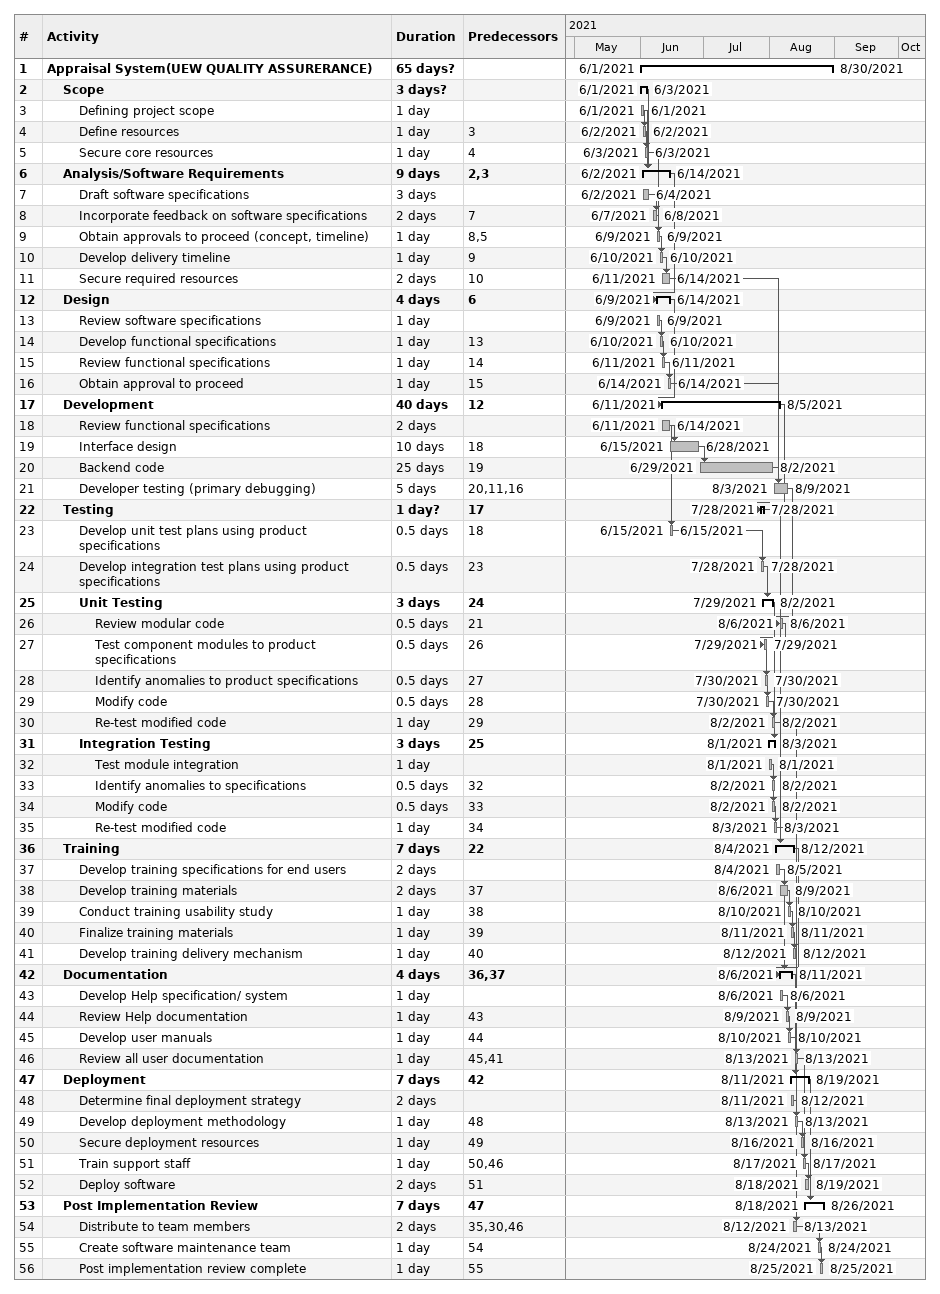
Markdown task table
| ID | Level | Task | Duration | Start | Finish | Predecessors |
|---|---|---|---|---|---|---|
| 1 | 1 | **Appraisal System(UEW QUALITY ASSURERANCE)** | 65d? | 2021-06-01 | 2021-08-30 |  |
| 2 | 2 | **Scope** | 3d? | 2021-06-01 | 2021-06-03 |  |
| 3 | 3 | Defining project scope | 1d | 2021-06-01 | 2021-06-01 |  |
| 4 | 3 | Define resources | 1d | 2021-06-02 | 2021-06-02 | 3 |
| 5 | 3 | Secure core resources | 1d | 2021-06-03 | 2021-06-03 | 4 |
| 6 | 2 | **Analysis/Software Requirements** | 9d | 2021-06-02 | 2021-06-14 | 2, 3 |
| 7 | 3 | Draft software specifications | 3d | 2021-06-02 | 2021-06-04 |  |
| 8 | 3 | Incorporate feedback on software specifications | 2d | 2021-06-07 | 2021-06-08 | 7 |
| 9 | 3 | Obtain approvals to proceed (concept, timeline) | 1d | 2021-06-09 | 2021-06-09 | 8, 5 |
| 10 | 3 | Develop delivery timeline | 1d | 2021-06-10 | 2021-06-10 | 9 |
| 11 | 3 | Secure required resources | 2d | 2021-06-11 | 2021-06-14 | 10 |
| 12 | 2 | **Design** | 4d | 2021-06-09 | 2021-06-14 | 6 |
| 13 | 3 | Review software specifications | 1d | 2021-06-09 | 2021-06-09 |  |
| 14 | 3 | Develop functional specifications | 1d | 2021-06-10 | 2021-06-10 | 13 |
| 15 | 3 | Review functional specifications | 1d | 2021-06-11 | 2021-06-11 | 14 |
| 16 | 3 | Obtain approval to proceed | 1d | 2021-06-14 | 2021-06-14 | 15 |
| 17 | 2 | **Development** | 40d | 2021-06-11 | 2021-08-05 | 12 |
| 18 | 3 | Review functional specifications | 2d | 2021-06-11 | 2021-06-14 |  |
| 19 | 3 | Interface design | 10d | 2021-06-15 | 2021-06-28 | 18 |
| 20 | 3 | Backend code | 25d | 2021-06-29 | 2021-08-02 | 19 |
| 21 | 3 | Developer testing (primary debugging) | 5d | 2021-08-03 | 2021-08-09 | 20, 11, 16 |
| 22 | 2 | **Testing** | 1d? | 2021-07-28 | 2021-07-28 | 17 |
| 23 | 3 | Develop unit test plans using product specifications | 0.5d | 2021-06-15 | 2021-06-15 | 18 |
| 24 | 3 | Develop integration test plans using product specifications | 0.5d | 2021-07-28 | 2021-07-28 | 23 |
| 25 | 3 | **Unit Testing** | 3d | 2021-07-29 | 2021-08-02 | 24 |
| 26 | 4 | Review modular code | 0.5d | 2021-08-06 | 2021-08-06 | 21 |
| 27 | 4 | Test component modules to product specifications | 0.5d | 2021-07-29 | 2021-07-29 | 26 |
| 28 | 4 | Identify anomalies to product specifications | 0.5d | 2021-07-30 | 2021-07-30 | 27 |
| 29 | 4 | Modify code | 0.5d | 2021-07-30 | 2021-07-30 | 28 |
| 30 | 4 | Re-test modified code | 1d | 2021-08-02 | 2021-08-02 | 29 |
| 31 | 3 | **Integration Testing** | 3d | 2021-08-01 | 2021-08-03 | 25 |
| 32 | 4 | Test module integration | 1d | 2021-08-01 | 2021-08-01 |  |
| 33 | 4 | Identify anomalies to specifications | 0.5d | 2021-08-02 | 2021-08-02 | 32 |
| 34 | 4 | Modify code | 0.5d | 2021-08-02 | 2021-08-02 | 33 |
| 35 | 4 | Re-test modified code | 1d | 2021-08-03 | 2021-08-03 | 34 |
| 36 | 2 | **Training** | 7d | 2021-08-04 | 2021-08-12 | 22 |
| 37 | 3 | Develop training specifications for end users | 2d | 2021-08-04 | 2021-08-05 |  |
| 38 | 3 | Develop training materials | 2d | 2021-08-06 | 2021-08-09 | 37 |
| 39 | 3 | Conduct training usability study | 1d | 2021-08-10 | 2021-08-10 | 38 |
| 40 | 3 | Finalize training materials | 1d | 2021-08-11 | 2021-08-11 | 39 |
| 41 | 3 | Develop training delivery mechanism | 1d | 2021-08-12 | 2021-08-12 | 40 |
| 42 | 2 | **Documentation** | 4d | 2021-08-06 | 2021-08-11 | 36, 37 |
| 43 | 3 | Develop Help specification/ system | 1d | 2021-08-06 | 2021-08-06 |  |
| 44 | 3 | Review Help documentation | 1d | 2021-08-09 | 2021-08-09 | 43 |
| 45 | 3 | Develop user manuals | 1d | 2021-08-10 | 2021-08-10 | 44 |
| 46 | 3 | Review all user documentation | 1d | 2021-08-13 | 2021-08-13 | 45, 41 |
| 47 | 2 | **Deployment** | 7d | 2021-08-11 | 2021-08-19 | 42 |
| 48 | 3 | Determine final deployment strategy | 2d | 2021-08-11 | 2021-08-12 |  |
| 49 | 3 | Develop deployment methodology | 1d | 2021-08-13 | 2021-08-13 | 48 |
| 50 | 3 | Secure deployment resources | 1d | 2021-08-16 | 2021-08-16 | 49 |
| 51 | 3 | Train support staff | 1d | 2021-08-17 | 2021-08-17 | 50, 46 |
| 52 | 3 | Deploy software | 2d | 2021-08-18 | 2021-08-19 | 51 |
| 53 | 2 | **Post Implementation Review** | 7d | 2021-08-18 | 2021-08-26 | 47 |
| 54 | 3 | Distribute to team members | 2d | 2021-08-12 | 2021-08-13 | 35, 30, 46 |
| 55 | 3 | Create software maintenance team | 1d | 2021-08-24 | 2021-08-24 | 54 |
| 56 | 3 | Post implementation review complete | 1d | 2021-08-25 | 2021-08-25 | 55 |
